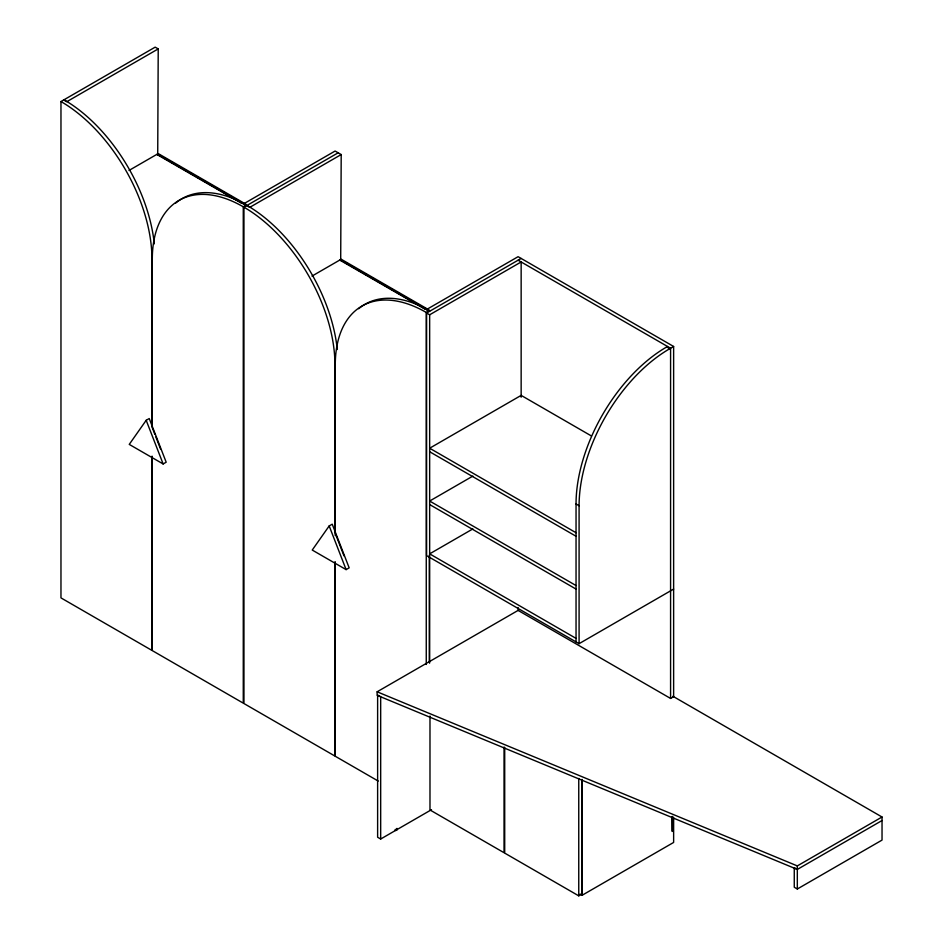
<?xml version="1.0" encoding="UTF-8"?>
<svg xmlns="http://www.w3.org/2000/svg" width="943" height="943" viewBox="0 0 943 943"><rect width="100%" height="100%" fill="white"/><g stroke="black" fill="none" stroke-linecap="round" stroke-linejoin="round"><path stroke-width="1.41" d="M175.693 203.087A128.672 74.285 60 0 1 246.323 205.032L243.27 206.788L243.27 703.148L152.294 650.611L152.294 456.436M426.26 664.45L426.26 312.439L429.313 310.683A128.672 74.285 60 0 0 358.67 308.738M146.189 420.295L129.25 444.401L163.139 463.968L166.18 462.211L149.242 418.539L146.189 420.295L163.139 463.968M329.178 525.946L312.239 550.052L346.116 569.619L349.169 567.851L332.231 524.19L329.178 525.946L346.116 569.619M151.953 456.247L151.953 650.422L60.965 597.886L60.965 101.538L155.171 47.15L158.224 48.906L157.717 154.852M158.224 48.906L66.729 101.738L63.676 99.97M128.991 170.459L158.224 153.579L246.029 204.277M243.612 203.853L335.107 151.033L341.201 154.558L340.694 260.504M334.942 561.887L334.942 756.062L243.954 703.537L243.954 207.189L338.16 152.801M341.201 154.558L249.718 207.377L158.224 154.558M311.98 276.099L341.201 259.231L429.018 309.917M426.601 309.504L518.096 256.685L673.632 346.482L673.632 696.688L670.579 698.445L518.096 610.404L518.096 607.504M673.632 589.08L579.085 643.668L426.601 555.627L426.601 313.029L521.149 258.441M426.601 313.029L429.654 314.785L521.149 261.965L521.149 397.227M576.043 641.9L576.043 503.975A128.189 74.014 -60 0 1 666.689 346.965L667.538 346.482M579.085 643.668L579.085 505.731A128.189 74.014 -60 0 1 669.73 348.733L673.632 346.482M472.856 476.097L429.654 501.039L576.043 585.556M472.856 528.917L429.654 553.859L576.043 638.387M882.035 820.528L797.318 869.434L377.129 695.321L377.129 691.797L518.591 610.121M380.677 839.022L380.677 696.783L377.624 695.026L377.624 837.254L380.677 839.022L431.481 809.695M672.689 831.019L672.17 816.673M504.705 747.457L504.705 853.097L578.754 895.85L581.796 894.094L581.796 779.637M580.11 894.094L582.137 895.261L673.632 842.441L673.632 817.51M377.129 691.797L797.318 865.91L882.035 817.003L882.035 840.095L797.318 889.001L794.265 887.245L794.265 867.678L797.318 869.434M518.096 260.209L670.579 348.238L670.579 698.445M666.689 346.965L669.73 348.733M341.201 260.209L429.654 311.261M157.398 154.204L244.107 204.266M340.376 259.844L427.096 309.917M156.892 154.487L241.703 203.346M339.869 260.138L424.692 308.986M591.155 435.819L521.149 395.388L429.654 448.22L576.043 532.736M576.043 503.975L579.085 505.731M429.654 451.744L576.043 536.261M429.654 504.564L576.043 589.08M672.901 696.264L882.035 817.003M378.237 781.063L335.272 756.262L335.272 562.087M335.272 533.384L344.006 555.875M152.294 427.733L154.852 434.346M155.878 436.998L160.499 448.903M797.318 865.91L797.318 889.001M672.689 816.379L672.276 831.478L672.276 816.827M582.137 779.425L582.137 895.261M578.754 778.458L578.754 895.85M504.034 747.068L504.034 852.708L429.984 809.966L429.984 716.055M429.654 314.785L429.654 663M429.313 555.168L429.313 662.693M335.272 535.612L335.272 364.976A128.672 74.285 60 0 1 426.26 312.439M334.942 532.465L334.942 364.776A128.672 74.285 60 0 0 243.954 207.189M152.294 427.014L152.294 259.325A128.672 74.285 60 0 1 243.27 206.788M151.953 426.825L151.953 259.125A128.672 74.285 60 0 0 60.965 101.538M396.968 828.39A1.438 0.825 0 0 1 395.306 829.463M396.52 828.991A1.438 0.825 0 0 1 396.744 830.123A1.438 0.825 0 0 1 394.775 830.311M64.018 99.781A128.672 74.285 60 0 1 154.298 243.872M247.007 205.421A128.672 74.285 60 0 1 337.276 349.523"/></g></svg>
